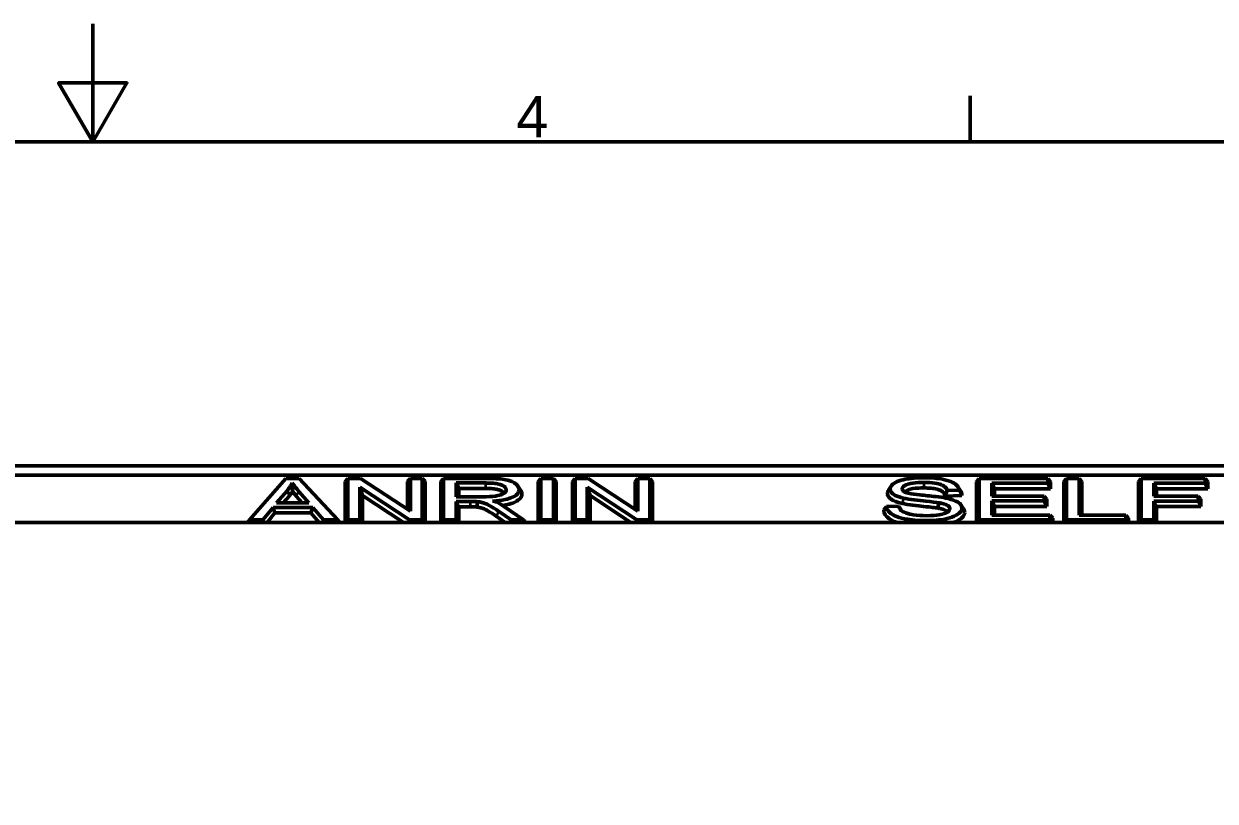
# Model space of a CAD drawing. Header units: millimetres. Extents: x 0 to 2181, y -65 to 1050.
# Drawn here: x 727.9 to 979.9, y 885.5 to 1050 of the extents above; entities that cross this region are included whole.
import ezdxf

# ---------------------------------------------------------------- set-up
doc = ezdxf.new("R2010")
doc.units = ezdxf.units.MM
doc.header["$LTSCALE"] = 2.5
for name, color, linetype, lineweight in [('Rahmen_0', 7, 'Continuous', 50), ('Rahmen_2', 7, 'Continuous', 50), ('Sichtbar (ISO)', 7, 'Continuous', 50), ('Sichtbar schmal (ISO)', 7, 'Continuous', 35)]:
    doc.layers.add(name, color=color, linetype=linetype, lineweight=lineweight)
doc.styles.add('Aktuell-DINNach Layer', font='arial.ttf')

# ---------------------------------------------------------------- blocks, each defined once
blk = doc.blocks.new('Ränder Standardrahmen')
at = {"layer": 'Rahmen_0'}
blk.add_line((371.25, 410), (371.25, 413.9), dxfattribs=at)
at = {"layer": 'Rahmen_0', "flags": 128}
for points in [[(297, 420), (297, 410), (294.11, 415), (299.89, 415), (297, 410)], [(10, 10), (10, 410), (584, 410), (584, 10), (10, 10)]]:
    blk.add_lwpolyline(points, dxfattribs=at)
at = {"layer": 'Rahmen_2', "insert": (332.83, 410.4), "char_height": 3.5, "attachment_point": 7, "style": 'Aktuell-DINNach Layer'}
blk.add_mtext('4', dxfattribs=at)

msp = doc.modelspace()

# ---------------------------------------------------------------- linework, layer by layer
at = {"layer": 'Sichtbar (ISO)'}
for p, q in [((1274.667, 956.508), (596.667, 956.508)), ((1274.131, 954.508), (597.203, 954.508)), ((783.32, 953.816), (775.637, 945.031)), ((786.186, 953.816), (783.32, 953.816)), ((794.356, 945.031), (786.186, 953.816)), ((795.867, 953.171), (796.445, 953.816)), ((795.867, 944.508), (795.867, 953.171)), ((799.158, 953.816), (796.445, 953.816)), ((796.445, 953.816), (796.445, 945.031)), ((809.677, 946.919), (799.158, 953.816)), ((809.099, 953.171), (809.677, 953.816)), ((809.099, 947.298), (809.099, 953.171)), ((812.207, 953.816), (809.677, 953.816)), ((809.677, 953.816), (809.677, 946.919)), ((812.207, 945.031), (812.207, 953.816)), ((812.784, 953.171), (812.207, 953.816)), ((812.784, 953.171), (812.784, 944.508)), ((816.111, 953.171), (816.689, 953.816)), ((816.111, 944.508), (816.111, 953.171)), ((825.561, 953.816), (816.689, 953.816)), ((816.689, 953.816), (816.689, 945.031)), ((819.341, 952.845), (825.667, 952.845)), ((819.919, 951.693), (819.341, 952.845)), ((819.341, 949.939), (819.341, 952.845)), ((836.706, 953.171), (837.283, 953.816)), ((836.706, 944.508), (836.706, 953.171)), ((839.936, 953.816), (837.283, 953.816)), ((837.283, 953.816), (837.283, 945.031)), ((839.936, 945.031), (839.936, 953.816)), ((840.513, 953.171), (839.936, 953.816)), ((840.513, 953.171), (840.513, 944.508)), ((843.992, 953.171), (844.57, 953.816)), ((843.992, 944.508), (843.992, 953.171)), ((847.283, 953.816), (844.57, 953.816)), ((844.57, 953.816), (844.57, 945.031)), ((857.802, 946.919), (847.283, 953.816)), ((857.224, 953.171), (857.802, 953.816)), ((857.224, 947.298), (857.224, 953.171)), ((860.332, 953.816), (857.802, 953.816)), ((857.802, 953.816), (857.802, 946.919)), ((860.332, 945.031), (860.332, 953.816)), ((860.909, 953.171), (860.332, 953.816)), ((860.909, 953.171), (860.909, 944.508)), ((929.45, 953.171), (930.027, 953.816)), ((929.45, 944.508), (929.45, 953.171)), ((944.509, 953.816), (930.027, 953.816)), ((930.027, 953.816), (930.027, 945.031)), ((932.68, 950.093), (932.68, 952.778)), ((932.68, 952.778), (944.509, 952.778)), ((933.257, 951.626), (932.68, 952.778)), ((944.509, 952.778), (944.509, 953.816)), ((945.086, 953.171), (944.509, 953.816)), ((945.086, 951.626), (944.509, 952.778)), ((945.086, 953.171), (945.086, 951.626)), ((947.925, 953.171), (948.503, 953.816)), ((947.925, 944.508), (947.925, 953.171)), ((951.155, 953.816), (948.503, 953.816)), ((948.503, 953.816), (948.503, 945.031)), ((951.155, 946.069), (951.155, 953.816)), ((951.733, 953.171), (951.155, 953.816)), ((951.733, 953.171), (951.733, 946.069)), ((963.703, 953.171), (964.28, 953.816)), ((963.703, 944.508), (963.703, 953.171)), ((977.786, 953.816), (964.28, 953.816)), ((964.28, 953.816), (964.28, 945.031)), ((966.933, 950.059), (966.933, 952.778)), ((966.933, 952.778), (977.786, 952.778)), ((967.51, 951.626), (966.933, 952.778)), ((977.786, 952.778), (977.786, 953.816)), ((978.364, 953.171), (977.786, 953.816)), ((978.364, 951.626), (977.786, 952.778)), ((978.364, 953.171), (978.364, 951.626)), ((781.399, 948.633), (783.609, 951.211)), ((784.151, 950.225), (782.786, 948.633)), ((784.151, 950.225), (783.609, 951.211)), ((786.805, 948.633), (785.554, 950.083)), ((786.094, 951.071), (788.198, 948.633)), ((798.975, 945.031), (798.975, 951.928)), ((798.975, 951.928), (809.494, 945.031)), ((799.553, 950.195), (798.975, 951.928)), ((799.553, 950.195), (799.553, 944.508)), ((808.225, 944.508), (799.553, 950.195)), ((825.667, 951.693), (819.919, 951.693)), ((819.919, 951.693), (819.919, 949.939)), ((832.446, 952.151), (833, 951.324)), ((847.1, 945.031), (847.1, 951.928)), ((847.1, 951.928), (857.619, 945.031)), ((847.678, 950.195), (847.1, 951.928)), ((847.678, 950.195), (847.678, 944.508)), ((856.35, 944.508), (847.678, 950.195)), ((910.82, 951.347), (911.373, 952.174)), ((922.712, 950.088), (923.228, 951.258)), ((926.355, 950.213), (922.712, 950.088)), ((923.228, 951.258), (925.759, 951.345)), ((925.511, 952.035), (926.065, 951.208)), ((926.355, 950.213), (925.759, 951.345)), ((943.762, 950.093), (932.68, 950.093)), ((933.257, 951.626), (933.257, 950.093)), ((945.086, 951.626), (933.257, 951.626)), ((943.762, 949.055), (943.762, 950.093)), ((944.339, 949.448), (943.762, 950.093)), ((976.323, 950.059), (966.933, 950.059)), ((967.51, 951.626), (967.51, 950.059)), ((978.364, 951.626), (967.51, 951.626)), ((976.323, 949.022), (976.323, 950.059)), ((976.9, 949.415), (976.323, 950.059)), ((778.442, 945.031), (780.637, 947.689)), ((780.637, 947.689), (789.021, 947.689)), ((781.042, 946.537), (780.637, 947.689)), ((788.198, 948.633), (781.399, 948.633)), ((788.624, 946.537), (789.021, 947.689)), ((789.021, 947.689), (791.338, 945.031)), ((825.027, 949.939), (819.341, 949.939)), ((819.341, 945.031), (819.341, 948.935)), ((819.341, 948.935), (822.405, 948.935)), ((819.919, 947.783), (819.341, 948.935)), ((819.919, 947.783), (819.919, 944.508)), ((822.405, 947.783), (819.919, 947.783)), ((833.611, 945.031), (828.268, 948.722)), ((910.423, 947.856), (909.83, 947.19)), ((912.923, 947.95), (910.423, 947.856)), ((913.43, 947.325), (912.923, 947.95)), ((921.46, 948.653), (921.253, 947.518)), ((926.144, 948.18), (926.698, 947.353)), ((932.68, 946.069), (932.68, 949.055)), ((932.68, 949.055), (943.762, 949.055)), ((933.257, 947.903), (932.68, 949.055)), ((944.339, 947.903), (933.257, 947.903)), ((933.257, 947.903), (933.257, 946.069)), ((944.339, 947.903), (943.762, 949.055)), ((944.339, 949.448), (944.339, 947.903)), ((966.933, 945.031), (966.933, 949.022)), ((966.933, 949.022), (976.323, 949.022)), ((967.51, 947.87), (966.933, 949.022)), ((967.51, 947.87), (967.51, 944.508)), ((976.9, 947.87), (967.51, 947.87)), ((976.9, 947.87), (976.323, 949.022)), ((976.9, 949.415), (976.9, 947.87)), ((775.256, 944.508), (775.637, 945.031)), ((775.637, 945.031), (778.442, 945.031)), ((778.625, 944.508), (778.442, 945.031)), ((781.042, 946.537), (779.366, 944.508)), ((788.624, 946.537), (781.042, 946.537)), ((790.392, 944.508), (788.624, 946.537)), ((791.158, 944.508), (791.338, 945.031)), ((791.338, 945.031), (794.356, 945.031)), ((794.746, 944.508), (794.356, 945.031)), ((796.183, 944.508), (796.445, 945.031)), ((796.445, 945.031), (798.975, 945.031)), ((799.237, 944.508), (798.975, 945.031)), ((809.354, 944.508), (809.494, 945.031)), ((809.494, 945.031), (812.207, 945.031)), ((812.469, 944.508), (812.207, 945.031)), ((816.427, 944.508), (816.689, 945.031)), ((816.689, 945.031), (819.341, 945.031)), ((819.603, 944.508), (819.341, 945.031)), ((829.757, 944.508), (827.849, 945.823)), ((828.335, 946.859), (830.988, 945.031)), ((830.844, 944.508), (830.988, 945.031)), ((830.988, 945.031), (833.611, 945.031)), ((834.088, 944.508), (833.611, 945.031)), ((837.021, 944.508), (837.283, 945.031)), ((837.283, 945.031), (839.936, 945.031)), ((840.197, 944.508), (839.936, 945.031)), ((844.308, 944.508), (844.57, 945.031)), ((844.57, 945.031), (847.1, 945.031)), ((847.362, 944.508), (847.1, 945.031)), ((857.479, 944.508), (857.619, 945.031)), ((857.619, 945.031), (860.332, 945.031)), ((860.594, 944.508), (860.332, 945.031)), ((929.765, 944.508), (930.027, 945.031)), ((930.027, 945.031), (944.966, 945.031)), ((944.966, 946.069), (932.68, 946.069)), ((944.966, 945.031), (944.966, 946.069)), ((945.544, 945.424), (944.966, 946.069)), ((945.228, 944.508), (944.966, 945.031)), ((945.544, 945.424), (945.544, 944.508)), ((948.241, 944.508), (948.503, 945.031)), ((948.503, 945.031), (961.003, 945.031)), ((961.003, 946.069), (951.155, 946.069)), ((961.003, 945.031), (961.003, 946.069)), ((961.58, 945.424), (961.003, 946.069)), ((961.265, 944.508), (961.003, 945.031)), ((961.58, 945.424), (961.58, 944.508)), ((964.018, 944.508), (964.28, 945.031)), ((964.28, 945.031), (966.933, 945.031)), ((967.194, 944.508), (966.933, 945.031)), ((1271.452, 944.508), (599.883, 944.508))]:
    msp.add_line(p, q, dxfattribs=at)
for points, knots in [([(783.609, 951.211), (783.836, 951.488), (784.041, 951.767), (784.402, 952.328), (784.559, 952.609), (784.692, 952.892)], [-0.3981048, -0.3981048, -0.3981048, -0.3981048, -0.19745716, -0.19745716, 0, 0, 0, 0]), ([(784.692, 952.892), (784.864, 952.625), (785.069, 952.344), (785.529, 951.747), (785.813, 951.401), (786.094, 951.071)], [-0.42981314, -0.42981314, -0.42981314, -0.42981314, -0.24098831, -0.24098831, 0, 0, 0, 0]), ([(832.68, 951.419), (832.68, 951.65), (832.616, 951.878), (832.342, 952.321), (832.139, 952.528), (831.648, 952.889), (831.294, 953.107), (830.184, 953.493), (829.611, 953.59), (828.108, 953.777), (826.808, 953.816), (825.561, 953.816)], [-1.1007304, -1.1007304, -1.1007304, -1.1007304, -0.9034259, -0.9034259, -0.7091598, -0.7091598, -0.5447892, -0.5447892, -0.3742744, -0.3742744, 0, 0, 0, 0]), ([(825.667, 952.845), (826.115, 952.845), (826.574, 952.833), (827.385, 952.774), (827.755, 952.732), (828.499, 952.592), (828.817, 952.496), (829.366, 952.249), (829.575, 952.113), (829.882, 951.787), (829.951, 951.605), (829.951, 951.419)], [-0.59372056, -0.59372056, -0.59372056, -0.59372056, -0.46801054, -0.46801054, -0.36298097, -0.36298097, -0.24086861, -0.24086861, -0.12721311, -0.12721311, 0, 0, 0, 0]), ([(918.228, 953.97), (917.542, 953.97), (916.857, 953.944), (915.357, 953.813), (914.744, 953.709), (913.732, 953.509), (913.163, 953.348), (912.091, 952.884), (911.753, 952.607), (911.297, 952.128), (911.17, 951.843), (911.17, 951.546)], [-0.62182481, -0.62182481, -0.62182481, -0.62182481, -0.55735165, -0.55735165, -0.47821602, -0.47821602, -0.35410832, -0.35410832, -0.20263418, -0.20263418, 0, 0, 0, 0]), ([(913.716, 951.626), (913.716, 951.713), (913.737, 951.799), (913.828, 951.967), (913.895, 952.046), (914.165, 952.279), (914.427, 952.411), (914.948, 952.605), (915.308, 952.722), (916.702, 952.915), (917.556, 952.946), (918.335, 952.946)], [-1.0049268, -1.0049268, -1.0049268, -1.0049268, -0.8630411, -0.8630411, -0.7235101, -0.7235101, -0.4370842, -0.4370842, -0.2336099, -0.2336099, 0, 0, 0, 0]), ([(925.759, 951.345), (925.744, 951.529), (925.693, 951.711), (925.506, 952.064), (925.375, 952.231), (924.916, 952.664), (924.521, 952.918), (923.328, 953.416), (922.582, 953.584), (920.768, 953.894), (919.494, 953.97), (918.228, 953.97)], [-0.93847217, -0.93847217, -0.93847217, -0.93847217, -0.83985503, -0.83985503, -0.7443526, -0.7443526, -0.58383343, -0.58383343, -0.37981174, -0.37981174, 0, 0, 0, 0]), ([(918.335, 952.946), (919.093, 952.946), (919.895, 952.911), (921.249, 952.715), (921.638, 952.595), (922.228, 952.379), (922.512, 952.222), (923.015, 951.799), (923.164, 951.529), (923.228, 951.258)], [-0.51892335, -0.51892335, -0.51892335, -0.51892335, -0.41600372, -0.41600372, -0.32572094, -0.32572094, -0.18600689, -0.18600689, 0, 0, 0, 0]), ([(784.761, 951.055), (784.717, 950.987), (784.671, 950.919), (784.48, 950.643), (784.351, 950.469), (784.151, 950.225)], [0.20824328, 0.20824328, 0.20824328, 0.20824328, 0.25643811, 0.25643811, 0.40556846, 0.40556846, 0.40556846, 0.40556846]), ([(785.554, 950.083), (785.33, 950.346), (785.135, 950.581), (784.872, 950.912), (784.817, 950.983), (784.761, 951.055)], [0.07435504, 0.07435504, 0.07435504, 0.07435504, 0.28614344, 0.28614344, 0.34257541, 0.34257541, 0.34257541, 0.34257541]), ([(829.951, 951.419), (829.951, 951.296), (829.917, 951.175), (829.775, 950.937), (829.67, 950.824), (829.304, 950.537), (829.05, 950.42), (828.416, 950.192), (827.977, 950.116), (826.894, 949.97), (825.945, 949.939), (825.027, 949.939)], [-0.53656872, -0.53656872, -0.53656872, -0.53656872, -0.4975222, -0.4975222, -0.45831269, -0.45831269, -0.39274466, -0.39274466, -0.27540285, -0.27540285, 0, 0, 0, 0]), ([(829.369, 950.6), (829.353, 950.723), (829.298, 950.844), (829.078, 951.081), (828.916, 951.187), (828.452, 951.402), (828.184, 951.476), (827.57, 951.594), (827.201, 951.634), (826.456, 951.683), (826.056, 951.693), (825.667, 951.693)], [0.0180885, 0.0180885, 0.0180885, 0.0180885, 0.10285567, 0.10285567, 0.1921226, 0.1921226, 0.30468989, 0.30468989, 0.43934779, 0.43934779, 0.58270665, 0.58270665, 0.58270665, 0.58270665]), ([(827.055, 949.028), (827.97, 949.084), (828.91, 949.183), (830.303, 949.474), (830.816, 949.625), (831.529, 949.944), (831.971, 950.168), (832.563, 950.797), (832.68, 951.104), (832.68, 951.419)], [-1.4285512, -1.4285512, -1.4285512, -1.4285512, -0.8504695, -0.8504695, -0.4650234, -0.4650234, -0.2146525, -0.2146525, 0, 0, 0, 0]), ([(833.257, 950.52), (833.257, 950.175), (833.128, 949.837), (832.609, 949.282), (832.307, 949.067), (831.579, 948.691), (831.153, 948.523), (830.15, 948.254), (829.676, 948.161), (829.187, 948.087)], [0, 0, 0, 0, 0.2360781, 0.2360781, 0.41025494, 0.41025494, 0.57335259, 0.57335259, 0.70145314, 0.70145314, 0.70145314, 0.70145314]), ([(833, 951.324), (833.004, 951.318), (833.008, 951.312), (833.179, 951.05), (833.257, 950.787), (833.257, 950.52)], [1.30227023, 1.30227023, 1.30227023, 1.30227023, 1.30572217, 1.30572217, 1.45502374, 1.45502374, 1.45502374, 1.45502374]), ([(913.736, 948.515), (913.029, 948.677), (912.375, 948.883), (911.398, 949.374), (911.123, 949.601), (910.705, 950.071), (910.593, 950.356), (910.593, 950.648)], [0.00028906, 0.00028906, 0.00028906, 0.00028906, 0.23977466, 0.23977466, 0.44567114, 0.44567114, 0.72822682, 0.72822682, 0.72822682, 0.72822682]), ([(911.17, 951.546), (911.17, 951.304), (911.255, 951.068), (911.592, 950.657), (911.836, 950.441), (912.739, 949.979), (913.349, 949.788), (914.006, 949.638)], [-0.65440998, -0.65440998, -0.65440998, -0.65440998, -0.41527993, -0.41527993, -0.22207084, -0.22207084, 0, 0, 0, 0]), ([(914.494, 950.843), (914.363, 950.895), (914.245, 950.951), (914.044, 951.074), (913.962, 951.139), (913.77, 951.341), (913.716, 951.482), (913.716, 951.626)], [-0.20206499, -0.20206499, -0.20206499, -0.20206499, -0.14944992, -0.14944992, -0.09867769, -0.09867769, 0, 0, 0, 0]), ([(918.335, 951.794), (917.575, 951.794), (916.709, 951.763), (915.526, 951.578), (915.269, 951.494), (914.814, 951.325), (914.625, 951.217), (914.433, 951.055), (914.381, 950.993), (914.342, 950.922), (914.339, 950.916), (914.336, 950.911)], [0, 0, 0, 0, 0.22814468, 0.22814468, 0.37675005, 0.37675005, 0.66429264, 0.66429264, 0.82941654, 0.82941654, 0.844275, 0.844275, 0.844275, 0.844275]), ([(922.954, 949.658), (922.389, 949.771), (921.577, 949.88), (919.562, 950.122), (918.531, 950.21), (916.631, 950.425), (915.692, 950.548), (914.842, 950.733), (914.643, 950.785), (914.494, 950.843)], [-0.6173669, -0.6173669, -0.6173669, -0.6173669, -0.48440809, -0.48440809, -0.24945846, -0.24945846, -0.05957765, -0.05957765, 0, 0, 0, 0]), ([(922.712, 950.088), (922.624, 950.459), (922.575, 950.597), (922.346, 950.928), (922.16, 951.097), (921.612, 951.394), (921.318, 951.484), (920.705, 951.637), (920.281, 951.696), (919.362, 951.778), (918.84, 951.794), (918.335, 951.794)], [0.0872289, 0.0872289, 0.0872289, 0.0872289, 0.4331973, 0.4331973, 0.8456545, 0.8456545, 1.2684882, 1.2684882, 1.9438924, 1.9438924, 2.7323457, 2.7323457, 2.7323457, 2.7323457]), ([(926.065, 951.208), (926.157, 951.07), (926.226, 950.929), (926.313, 950.652), (926.329, 950.543), (926.355, 950.213)], [1.66207916, 1.66207916, 1.66207916, 1.66207916, 1.8590638, 1.8590638, 2.04035479, 2.04035479, 2.04035479, 2.04035479]), ([(822.405, 948.935), (822.689, 948.935), (823.001, 948.932), (823.472, 948.919), (823.699, 948.911), (823.884, 948.894)], [-0.14277936, -0.14277936, -0.14277936, -0.14277936, -0.05659586, -0.05659586, 0, 0, 0, 0]), ([(823.758, 947.748), (823.547, 947.766), (823.249, 947.773), (822.88, 947.781), (822.635, 947.783), (822.405, 947.783)], [0.00132332, 0.00132332, 0.00132332, 0.00132332, 0.06453117, 0.06453117, 0.16958107, 0.16958107, 0.16958107, 0.16958107]), ([(827.849, 945.823), (826.371, 946.832), (825.687, 947.186), (825.021, 947.471), (824.825, 947.535), (824.335, 947.661), (824.054, 947.715), (823.758, 947.748)], [0.000137, 0.000137, 0.000137, 0.000137, 0.8192353, 0.8192353, 1.2878616, 1.2878616, 1.8341034, 1.8341034, 1.8341034, 1.8341034]), ([(823.884, 948.894), (824.201, 948.859), (824.503, 948.805), (825.17, 948.643), (825.448, 948.544), (826.163, 948.23), (826.861, 947.864), (828.335, 946.859)], [-1.6999293, -1.6999293, -1.6999293, -1.6999293, -1.3204548, -1.3204548, -0.8167115, -0.8167115, 0, 0, 0, 0]), ([(828.268, 948.722), (828.17, 948.752), (828.069, 948.782), (827.678, 948.889), (827.363, 948.962), (827.055, 949.028)], [-0.13820985, -0.13820985, -0.13820985, -0.13820985, -0.10287371, -0.10287371, 0, 0, 0, 0]), ([(910.423, 947.856), (910.439, 947.638), (910.499, 947.422), (910.723, 947.005), (910.881, 946.807), (911.363, 946.366), (911.808, 946.05), (913.189, 945.492), (913.969, 945.295), (916.119, 944.95), (917.581, 944.883), (918.96, 944.883)], [-1.4236738, -1.4236738, -1.4236738, -1.4236738, -1.1958436, -1.1958436, -0.9760492, -0.9760492, -0.6852643, -0.6852643, -0.4138164, -0.4138164, 0, 0, 0, 0]), ([(918.838, 945.921), (917.878, 945.921), (916.928, 945.983), (915.695, 946.191), (915.043, 946.313), (914.056, 946.674), (913.754, 946.84), (913.184, 947.323), (913.009, 947.639), (912.923, 947.95)], [-1.2072441, -1.2072441, -1.2072441, -1.2072441, -0.5997268, -0.5997268, -0.3712994, -0.3712994, -0.2140655, -0.2140655, 0, 0, 0, 0]), ([(921.253, 947.518), (920.668, 947.62), (919.862, 947.714), (917.041, 948.017), (914.94, 948.233), (913.736, 948.515)], [0.0030516, 0.0030516, 0.0030516, 0.0030516, 0.18990636, 0.18990636, 0.32910452, 0.32910452, 0.32910452, 0.32910452]), ([(914.006, 949.638), (915.152, 949.369), (917.288, 949.152), (919.907, 948.867), (920.949, 948.742), (921.46, 948.653)], [-0.36386004, -0.36386004, -0.36386004, -0.36386004, -0.16506447, -0.16506447, 0, 0, 0, 0]), ([(921.46, 948.653), (921.774, 948.602), (922.09, 948.54), (922.621, 948.403), (922.854, 948.33), (923.337, 948.12), (923.5, 947.993), (923.747, 947.733), (923.808, 947.576), (923.808, 947.414)], [-0.32091585, -0.32091585, -0.32091585, -0.32091585, -0.25110599, -0.25110599, -0.19284677, -0.19284677, -0.11000503, -0.11000503, 0, 0, 0, 0]), ([(926.353, 947.515), (926.353, 947.797), (926.253, 948.074), (925.861, 948.523), (925.581, 948.776), (924.438, 949.301), (923.712, 949.503), (922.954, 949.658)], [-0.8444594, -0.8444594, -0.8444594, -0.8444594, -0.49587888, -0.49587888, -0.25080627, -0.25080627, 0, 0, 0, 0]), ([(912.585, 944.508), (912.548, 944.521), (912.511, 944.534), (911.859, 944.764), (911.326, 945.028), (910.459, 945.662), (910.166, 945.997), (909.889, 946.595), (909.857, 946.797), (909.83, 947.19)], [0.72424767, 0.72424767, 0.72424767, 0.72424767, 0.74439206, 0.74439206, 1.08395631, 1.08395631, 1.41168736, 1.41168736, 1.63492787, 1.63492787, 1.63492787, 1.63492787]), ([(923.808, 947.414), (923.808, 947.321), (923.786, 947.229), (923.693, 947.047), (923.625, 946.96), (923.407, 946.758), (923.208, 946.612), (922.477, 946.316), (922.014, 946.204), (920.942, 946.021), (920.076, 945.921), (918.838, 945.921)], [-1.3481033, -1.3481033, -1.3481033, -1.3481033, -1.1490167, -1.1490167, -0.9512542, -0.9512542, -0.6717172, -0.6717172, -0.3713839, -0.3713839, 0, 0, 0, 0]), ([(918.96, 944.883), (919.64, 944.883), (920.318, 944.91), (921.611, 945.025), (922.218, 945.11), (923.38, 945.342), (924.074, 945.518), (925.367, 946.084), (925.732, 946.388), (926.216, 946.897), (926.353, 947.2), (926.353, 947.515)], [-0.83923988, -0.83923988, -0.83923988, -0.83923988, -0.67846828, -0.67846828, -0.52717789, -0.52717789, -0.3763723, -0.3763723, -0.21519793, -0.21519793, 0, 0, 0, 0]), ([(923.214, 946.643), (923.192, 946.724), (923.149, 946.804), (923.001, 946.963), (922.881, 947.06), (922.475, 947.242), (922.231, 947.314), (921.692, 947.444), (921.459, 947.484), (921.253, 947.518)], [0.02919469, 0.02919469, 0.02919469, 0.02919469, 0.08545895, 0.08545895, 0.14650053, 0.14650053, 0.20289575, 0.20289575, 0.27081895, 0.27081895, 0.27081895, 0.27081895]), ([(926.931, 946.617), (926.931, 946.268), (926.778, 945.932), (926.25, 945.377), (925.864, 945.055), (924.986, 944.659), (924.789, 944.581), (924.582, 944.508)], [0, 0, 0, 0, 0.2381311, 0.2381311, 0.41035177, 0.41035177, 0.45673591, 0.45673591, 0.45673591, 0.45673591]), ([(926.698, 947.353), (926.744, 947.285), (926.782, 947.216), (926.894, 946.972), (926.931, 946.795), (926.931, 946.617)], [0.27083683, 0.27083683, 0.27083683, 0.27083683, 0.30124673, 0.30124673, 0.37693117, 0.37693117, 0.37693117, 0.37693117])]:
    msp.add_open_spline(points, degree=3, knots=knots, dxfattribs=at)
for points in [[(784.692, 952.892), (784.718, 952.314), (784.743, 951.686), (784.761, 951.055)], [(910.593, 950.648), (910.593, 950.887), (910.668, 951.121), (910.82, 951.347)], [(823.884, 948.894), (823.843, 948.522), (823.8, 948.135), (823.758, 947.748)], [(913.43, 947.325), (913.458, 947.224), (913.483, 947.133), (913.509, 947.051)]]:
    msp.add_open_spline(points, degree=3, dxfattribs=at)
at = {"layer": 'Sichtbar schmal (ISO)'}
for p, q in [((825.667, 951.693), (825.667, 952.845)), ((918.335, 951.794), (918.335, 952.946)), ((786.094, 951.071), (785.554, 950.083)), ((829.468, 950.668), (829.951, 951.419)), ((833.257, 950.52), (832.68, 951.419)), ((910.593, 950.648), (911.17, 951.546)), ((914.087, 951.05), (913.716, 951.626)), ((822.405, 947.783), (822.405, 948.935)), ((923.383, 946.753), (923.808, 947.414)), ((926.931, 946.617), (926.353, 947.515)), ((918.96, 944.508), (918.96, 944.883))]:
    msp.add_line(p, q, dxfattribs=at)
for points in [[(914.006, 949.638), (913.918, 949.271), (913.828, 948.895), (913.736, 948.515)], [(828.335, 946.859), (828.173, 946.514), (828.011, 946.169), (827.849, 945.823)]]:
    msp.add_open_spline(points, degree=3, dxfattribs=at)

# ---------------------------------------------------------------- block references
at = {"xscale": 2.5, "yscale": 2.5, "zscale": 2.5}
msp.add_blockref('Ränder Standardrahmen', (0, 0), dxfattribs=at)

doc.saveas('drawing.dxf')
